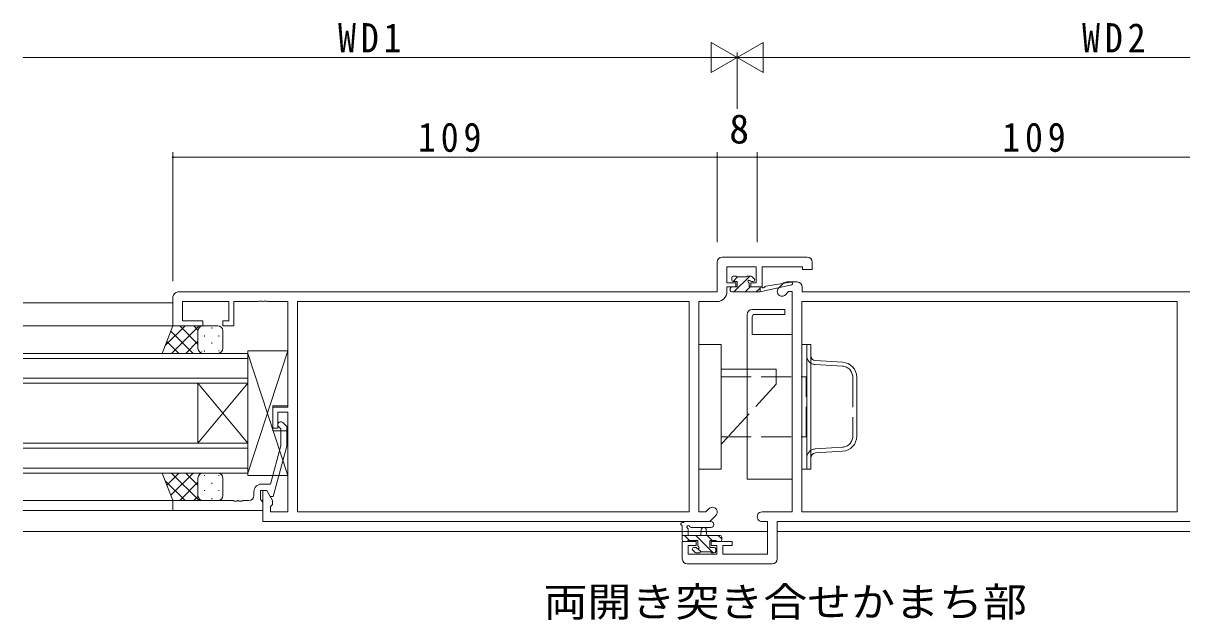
# Model space of a CAD drawing. Units: millimetres, scale not verified. Extents: x -841 to 292, y -594 to 212.
# Drawn here: x -165.8 to 66.3, y -121.4 to -1.8 of the extents above; entities that cross this region are included whole.
import ezdxf
from ezdxf.enums import TextEntityAlignment as Align

# ---------------------------------------------------------------- set-up
doc = ezdxf.new("R2010")
doc.units = ezdxf.units.MM
doc.header["$LTSCALE"] = 2
doc.linetypes.add('DASHED3', pattern=[4, 3, -1])
doc.layers.add('0-2_USER1', color=7, linetype='Continuous')
for name, color, linetype, lineweight in [('0-3_YKK_11', 7, 'Continuous', 9), ('0-4_YKK_12', 2, 'Continuous', 9), ('0-5_YKK_13', 4, 'Continuous', 9), ('0-6_YKK_D', 6, 'Continuous', 9)]:
    doc.layers.add(name, color=color, linetype=linetype, lineweight=lineweight)
doc.styles.add('ＭＳ ゴシック', font='')
doc.styles.get('ＭＳ ゴシック').set_extended_font_data('MS Gothic')

msp = doc.modelspace()

# ---------------------------------------------------------------- linework, layer by layer
at = {"layer": '0-3_YKK_11'}
for p, q in [((-8.76, -48.706), (-25.76, -48.706)), ((-26.76, -49.706), (-26.76, -55.707)), ((-24.83, -50.636), (-18.96, -50.636)), ((-24.83, -53.906), (-24.83, -50.636)), ((-18.96, -50.636), (-18.96, -53.906)), ((-17.76, -50.636), (-9.69, -50.636)), ((-17.76, -54.707), (-17.76, -50.636)), ((-9.69, -50.636), (-9.69, -51.206)), ((-7.76, -51.206), (-7.76, -49.706)), ((-9.69, -51.206), (-7.76, -51.206)), ((-23.06, -53.906), (-24.83, -53.906)), ((-24.83, -54.707), (-23.06, -54.707)), ((-24.83, -55.636), (-24.83, -54.707)), ((-23.06, -54.707), (-23.06, -53.906)), ((-20.06, -53.906), (-20.06, -54.707)), ((-18.96, -53.906), (-20.06, -53.906)), ((-20.06, -54.707), (-17.76, -54.707)), ((-14.477, -54.924), (-13.553, -53.999)), ((-12.461, -55.636), (-13.113, -56.289)), ((-12.846, -53.706), (-10.76, -53.706)), ((-11.76, -55.636), (-12.461, -55.636)), ((-11.76, -99.776), (-11.76, -55.636)), ((-9.76, -54.707), (-9.76, -55.707)), ((-135.76, -56.706), (-135.76, -62.506)), ((-26.76, -55.707), (-134.76, -55.707)), ((-133.83, -57.636), (-124.56, -57.636)), ((-133.83, -61.506), (-133.83, -57.636)), ((-124.56, -57.636), (-124.56, -61.506)), ((-123.56, -57.636), (-118.718, -57.636)), ((-123.56, -62.506), (-123.56, -57.636)), ((-118.718, -57.636), (-118.535, -57.516)), ((-118.535, -57.516), (-117.985, -57.516)), ((-117.985, -57.516), (-117.802, -57.636)), ((-117.802, -57.636), (-117.718, -57.636)), ((-117.718, -57.636), (-117.535, -57.516)), ((-117.535, -57.516), (-116.985, -57.516)), ((-116.985, -57.516), (-116.802, -57.636)), ((-116.802, -57.636), (-112.76, -57.636)), ((-112.76, -57.636), (-112.76, -78.807)), ((-32.39, -57.636), (-110.83, -57.636)), ((-110.83, -57.636), (-110.83, -99.776)), ((-32.39, -57.636), (-110.83, -57.636)), ((-32.39, -99.776), (-32.39, -57.636)), ((-30.46, -57.636), (-26.83, -57.636)), ((-30.46, -99.776), (-30.46, -57.636)), ((65.31, -57.636), (-9.83, -57.636)), ((-9.83, -57.636), (-9.83, -99.776)), ((65.31, -57.636), (-9.83, -57.636)), ((-9.76, -55.707), (89.24, -55.707)), ((65.31, -99.776), (65.31, -57.636)), ((-135.76, -62.506), (-129.76, -62.506)), ((-129.76, -61.506), (-133.83, -61.506)), ((-129.76, -62.506), (-129.76, -61.506)), ((-125.76, -61.506), (-125.76, -62.506)), ((-124.56, -61.506), (-125.76, -61.506)), ((-125.76, -62.506), (-123.56, -62.506)), ((-115.76, -78.807), (-115.76, -83.006)), ((-112.76, -78.807), (-115.76, -78.807)), ((-114.76, -79.807), (-112.76, -79.807)), ((-114.76, -83.006), (-114.76, -79.807)), ((-112.76, -79.807), (-112.76, -99.776)), ((-115.76, -83.006), (-114.76, -83.006)), ((-114.16, -83.155), (-114.584, -82.731)), ((-114.16, -86.445), (-114.16, -83.155)), ((-113.736, -81.882), (-112.96, -82.658)), ((-112.96, -82.658), (-112.96, -86.603)), ((-116.24, -94.207), (-114.16, -86.445)), ((-112.96, -86.603), (-115.667, -96.706)), ((-118.06, -94.207), (-116.24, -94.207)), ((-119.56, -96.506), (-119.56, -95.706)), ((-118.26, -95.506), (-118.26, -97.306)), ((-116.96, -95.506), (-118.26, -95.506)), ((-118.26, -97.306), (-118.06, -97.506)), ((-117.76, -95.506), (-117.76, -101.707)), ((-116.96, -95.506), (-117.76, -95.506)), ((-115.83, -97.464), (-116.96, -95.506)), ((-116.267, -96.706), (-116.96, -95.506)), ((-115.667, -96.706), (-116.267, -96.706)), ((-135.76, -97.506), (-123.718, -97.506)), ((-135.76, -99.506), (-135.76, -97.506)), ((-117.76, -99.506), (-135.76, -99.506)), ((-123.718, -97.506), (-123.535, -97.626)), ((-123.535, -97.626), (-122.985, -97.626)), ((-122.985, -97.626), (-122.802, -97.506)), ((-122.802, -97.506), (-122.718, -97.506)), ((-122.718, -97.506), (-122.535, -97.626)), ((-122.535, -97.626), (-121.985, -97.626)), ((-121.985, -97.626), (-121.802, -97.506)), ((-121.802, -97.506), (-120.56, -97.506)), ((-118.06, -97.506), (-117.76, -97.806)), ((-117.76, -97.806), (-117.76, -99.506)), ((-116.26, -98.707), (-115.83, -98.276)), ((-116.26, -99.776), (-116.26, -98.707)), ((-115.83, -98.276), (-115.83, -97.464)), ((-28.407, -99.124), (-29.059, -99.776)), ((-117.76, -101.707), (-28.26, -101.707)), ((-112.76, -99.776), (-116.26, -99.776)), ((-110.83, -99.776), (-32.39, -99.776)), ((-29.059, -99.776), (-30.46, -99.776)), ((-28.26, -101.707), (-27.043, -100.489)), ((-17.795, -99.776), (-11.76, -99.776)), ((-16.69, -101.707), (-17.795, -101.707)), ((-16.69, -108.276), (-16.69, -101.707)), ((-14.76, -101.707), (-14.76, -109.207)), ((72.24, -101.707), (-14.76, -101.707)), ((-9.83, -99.776), (65.31, -99.776)), ((-33.76, -105.706), (-30.96, -105.706)), ((-33.76, -109.207), (-33.76, -105.706)), ((-32.56, -106.506), (-32.56, -108.276)), ((-30.96, -106.506), (-32.56, -106.506)), ((-30.96, -105.706), (-30.96, -106.506)), ((-27.96, -105.706), (-23.76, -105.706)), ((-27.96, -106.506), (-27.96, -105.706)), ((-26.86, -106.506), (-27.96, -106.506)), ((-26.86, -108.276), (-26.86, -106.506)), ((-25.66, -106.506), (-25.66, -108.276)), ((-23.76, -106.506), (-25.66, -106.506)), ((-23.76, -105.706), (-23.76, -106.506)), ((-32.56, -108.276), (-26.86, -108.276)), ((-25.66, -108.276), (-16.69, -108.276)), ((-15.76, -110.206), (-32.76, -110.206))]:
    msp.add_line(p, q, dxfattribs=at)
for centre, radius, start, end in [((-25.76, -49.706), 1, 90, 179.99998), ((-8.76, -49.706), 1, 0, 89.99998), ((-26.83, -55.636), 2, 270, 359.99998), ((-13.795, -55.606), 0.965, 134.99998, 315), ((-12.846, -54.707), 1, 89.99997, 134.99997), ((-10.76, -54.707), 1, 0, 89.99998), ((-134.76, -56.706), 1, 90, 179.99998), ((-114.16, -82.306), 0.6, 44.99998, 225), ((-118.06, -95.706), 1.5, 90, 179.99998), ((-120.56, -96.506), 1, 270, 359.99998), ((-27.725, -99.807), 0.965, 314.99998, 135), ((-17.795, -100.741), 0.965, 89.99998, 270), ((-32.76, -109.207), 1, 180, 269.99998), ((-15.76, -109.207), 1, 270, 359.99998)]:
    msp.add_arc(centre, radius, start, end, dxfattribs=at)
at = {"layer": '0-4_YKK_12'}
for p, q in [((-135.76, -57.906), (-165.76, -57.906)), ((-165.76, -62.506), (-135.26, -62.506)), ((-125.46, -62.506), (-124.06, -62.506)), ((-120.76, -68.006), (-165.76, -68.006)), ((-165.76, -69.006), (-120.76, -69.006)), ((-120.76, -74.006), (-120.76, -68.006)), ((-120.76, -73.006), (-165.76, -73.006)), ((-165.76, -74.006), (-120.76, -74.006)), ((-120.76, -86.006), (-130.76, -74.006)), ((-120.76, -74.006), (-130.76, -86.006)), ((-130.76, -74.006), (-130.76, -86.006)), ((-120.76, -74.006), (-120.76, -86.006)), ((-120.76, -86.006), (-165.76, -86.006)), ((-165.76, -87.007), (-120.76, -87.007)), ((-120.76, -92.006), (-120.76, -86.006)), ((-120.76, -91.006), (-165.76, -91.006)), ((-165.76, -92.006), (-120.76, -92.006)), ((-165.76, -97.506), (-135.76, -97.506)), ((-135.46, -99.506), (-165.76, -99.506)), ((-16.69, -103.706), (-165.76, -103.706)), ((120.24, -103.706), (-14.76, -103.706))]:
    msp.add_line(p, q, dxfattribs=at)
at = {"layer": '0-5_YKK_13'}
for p, q in [((-23.86, -53.307), (-23.86, -52.807)), ((-23.585, -53.605), (-22.686, -52.706)), ((-23.56, -52.506), (-23.06, -52.506)), ((-23.441, -55.707), (-20.241, -52.506)), ((-22.86, -52.706), (-20.86, -52.706)), ((-20.66, -52.506), (-20.06, -52.506)), ((-19.848, -52.594), (-19.348, -53.094)), ((-24.16, -55.407), (-24.16, -55.006)), ((-23.86, -54.707), (-22.76, -54.707)), ((-22.76, -53.606), (-23.56, -53.606)), ((-22.76, -54.707), (-22.76, -53.606)), ((-21.196, -55.707), (-20.196, -54.707)), ((-20.36, -54.067), (-20.36, -54.707)), ((-20.36, -54.707), (-18.162, -54.707)), ((-19.56, -53.606), (-19.899, -53.606)), ((-18.951, -55.707), (-18.162, -54.917)), ((-18.162, -55.707), (-11.896, -54.299)), ((-18.162, -54.707), (-18.075, -54.692)), ((-18.162, -55.707), (-18.162, -54.707)), ((-17.049, -54.526), (-12.01, -53.71)), ((-23.86, -55.707), (-18.162, -55.707)), ((-20.759, -93.206), (-20.759, -60.206)), ((-19.759, -59.206), (-13.259, -59.206)), ((-13.259, -60.206), (-19.259, -60.206)), ((-13.259, -59.206), (-13.259, -60.206)), ((-137.903, -68.006), (-135.76, -62.506)), ((-133.351, -62.506), (-137.297, -66.453)), ((-130.523, -62.506), (-136.023, -68.006)), ((-135.76, -62.506), (-129.76, -62.506)), ((-130.76, -66.164), (-134.417, -62.506)), ((-130.76, -63.335), (-131.589, -62.506)), ((-129.76, -62.506), (-126.76, -62.506)), ((-19.759, -60.706), (-19.759, -64.206)), ((-131.746, -68.006), (-136.176, -63.576)), ((-130.76, -67.006), (-130.76, -63.506)), ((-130.76, -63.506), (-130.76, -67.006)), ((-129.426, -64.625), (-129.426, -64.425)), ((-128.011, -63.01), (-128.011, -62.81)), ((-126.596, -64.625), (-126.596, -64.425)), ((-125.76, -67.006), (-125.76, -63.506)), ((-19.759, -64.206), (-11.759, -64.206)), ((-134.574, -68.006), (-136.97, -65.611)), ((-130.76, -65.572), (-133.194, -68.006)), ((-128.011, -66.04), (-128.011, -65.84)), ((-30.46, -66.206), (-25.96, -66.206)), ((-30.46, -66.206), (-30.46, -91.206)), ((-25.96, -66.206), (-25.96, -91.206)), ((-9.83, -66.206), (-9.83, -91.206)), ((-8.83, -66.206), (-8.03, -66.206)), ((-8.83, -91.206), (-8.83, -66.206)), ((-8.03, -91.206), (-8.03, -66.206)), ((-137.903, -68.007), (-129.76, -68.006)), ((-129.948, -67.589), (-129.966, -67.606)), ((-129.76, -68.006), (-126.76, -68.006)), ((-129.426, -67.606), (-129.426, -67.455)), ((-126.596, -67.593), (-126.596, -67.455)), ((-112.76, -67.506), (-120.76, -92.006)), ((-120.76, -67.506), (-112.76, -67.506)), ((-120.76, -92.506), (-120.76, -67.506)), ((-120.76, -68.007), (-112.76, -92.506)), ((-120.76, -92.006), (-120.76, -68.007)), ((-112.76, -67.506), (-112.76, -78.506)), ((-7.089, -69.461), (-1.652, -69.784)), ((-14.96, -71.206), (-25.96, -71.206)), ((-14.96, -72.706), (-14.96, -71.206)), ((1.17, -72.779), (1.17, -84.633)), ((-115.76, -78.506), (-115.76, -83.506)), ((-112.76, -78.506), (-115.76, -78.506)), ((-115.76, -83.506), (-112.76, -83.506)), ((-112.76, -83.506), (-112.76, -92.506)), ((-24.585, -84.706), (-25.96, -86.206)), ((-1.652, -87.628), (-7.089, -87.952)), ((-137.903, -92.006), (-129.76, -92.006)), ((-137.903, -92.006), (-135.76, -97.506)), ((-134.574, -92.006), (-136.97, -94.402)), ((-131.746, -92.006), (-136.176, -96.437)), ((-130.523, -97.506), (-136.023, -92.006)), ((-130.76, -94.441), (-133.194, -92.006)), ((-129.948, -92.424), (-129.966, -92.406)), ((-129.76, -92.006), (-126.76, -92.006)), ((-129.426, -92.406), (-129.426, -92.558)), ((-126.596, -92.42), (-126.596, -92.558)), ((-112.76, -92.506), (-120.76, -92.506)), ((-30.46, -91.206), (-25.96, -91.206)), ((-9.83, -91.206), (-8.83, -91.206)), ((-8.83, -91.206), (-8.03, -91.206)), ((-133.351, -97.506), (-137.297, -93.56)), ((-130.76, -93.849), (-134.417, -97.506)), ((-130.76, -93.006), (-130.76, -96.506)), ((-130.76, -96.506), (-130.76, -93.406)), ((-128.011, -93.973), (-128.011, -94.173)), ((-125.76, -93.006), (-125.76, -96.506)), ((-130.76, -96.678), (-131.589, -97.506)), ((-129.426, -95.388), (-129.426, -95.588)), ((-128.011, -97.003), (-128.011, -97.203)), ((-126.596, -95.388), (-126.596, -95.588)), ((-135.76, -97.506), (-129.76, -97.506)), ((-129.76, -97.506), (-126.76, -97.506)), ((-28.033, -101.707), (-33.196, -101.707)), ((-33.761, -105.406), (-33.761, -102.726)), ((-32.561, -103.326), (-32.561, -104.507)), ((-28.033, -102.906), (-31.995, -102.909)), ((-30.061, -104.507), (-29.959, -103.362)), ((-28.861, -104.507), (-28.963, -103.362)), ((-33.761, -104.507), (-26.161, -104.507)), ((-32.861, -105.706), (-33.461, -105.706)), ((-33.296, -104.507), (-32.296, -105.507)), ((-30.661, -105.507), (-32.661, -105.507)), ((-31.051, -104.507), (-27.551, -108.007)), ((-30.661, -106.446), (-30.661, -105.507)), ((-28.806, -104.507), (-27.806, -105.507)), ((-28.261, -105.507), (-28.261, -106.907)), ((-26.962, -105.507), (-28.261, -105.507)), ((-26.161, -105.706), (-26.762, -105.706)), ((-26.561, -104.507), (-25.861, -105.206)), ((-25.861, -104.806), (-25.861, -105.406)), ((-31.174, -107.919), (-31.674, -107.419)), ((-31.461, -106.907), (-31.122, -106.907)), ((-30.361, -108.007), (-30.961, -108.007)), ((-30.646, -107.156), (-29.996, -107.806)), ((-28.061, -107.806), (-30.161, -107.806)), ((-28.261, -106.907), (-27.361, -106.907)), ((-27.361, -108.007), (-27.861, -108.007)), ((-27.061, -107.206), (-27.061, -107.707))]:
    msp.add_line(p, q, dxfattribs=at)
at = {"layer": '0-5_YKK_13', "linetype": 'DASHED3'}
for p, q in [((-7.137, -70.259), (-1.699, -70.583)), ((-25.96, -72.706), (-8.96, -72.706)), ((-14.96, -74.206), (-24.585, -84.706)), ((-14.96, -74.206), (-14.96, -72.706)), ((-8.96, -84.706), (-8.96, -72.706)), ((0.37, -72.779), (0.37, -84.633)), ((-25.96, -84.706), (-8.96, -84.706)), ((-1.699, -86.829), (-7.137, -87.153))]:
    msp.add_line(p, q, dxfattribs=at)
at = {"layer": '0-5_YKK_13'}
for points in [[(-11.759, -64.206), (-11.759, -93.206), (-20.759, -93.206)], [(-9.83, -66.206), (-8.83, -66.206), (-8.83, -91.206)]]:
    msp.add_lwpolyline(points, dxfattribs=at)
for centre, radius, start, end in [((-23.56, -52.807), 0.3, 90, 180), ((-23.56, -53.307), 0.3, 180, 270), ((-23.06, -52.706), 0.2, 0, 90), ((-20.66, -52.706), 0.2, 90, 180), ((-20.36, -53.606), 0.25, 33.05573, 236.94426), ((-20.06, -52.807), 0.3, 45, 90), ((-19.56, -53.307), 0.3, 270, 45), ((-23.86, -55.006), 0.3, 90, 180), ((-23.86, -55.407), 0.3, 180, 270), ((-20.66, -54.067), 0.3, 0, 56.94426), ((-19.899, -53.307), 0.3, 213.05573, 270), ((-18.027, -54.989), 0.3, 39.19753, 99.19753), ((-17.562, -54.609), 0.3, 219.19753, 339.19753), ((-17.001, -54.822), 0.3, 99.19753, 159.19753), ((-11.962, -54.006), 0.3, 282.65862, 99.19753), ((-19.759, -60.206), 1, 90, 180), ((-19.259, -60.706), 0.5, 90, 180), ((-129.76, -63.506), 1, 90, 180), ((-126.76, -63.506), 1, 0, 90), ((-129.76, -67.006), 1, 180, 270), ((-126.76, -67.006), 1, 270, 0), ((-7.03, -68.462), 1, 180, 266.59355), ((-1.83, -72.779), 3, 0, 86.59355), ((-1.83, -84.633), 3, 273.40643, 0), ((-7.03, -88.95), 1, 93.40643, 180), ((-129.76, -93.006), 1, 90, 180), ((-126.76, -93.006), 1, 0, 90), ((-129.76, -96.506), 1, 180, 270), ((-126.76, -96.506), 1, 270, 0), ((-33.761, -102.207), 0.3, 79.47121, 239.99998), ((-33.652, -101.617), 0.3, 259.47121, 319.47121), ((-33.196, -102.006), 0.3, 90, 139.47121), ((-28.034, -102.306), 0.6, 270.04022, 90.04022), ((-34.061, -102.726), 0.3, 0, 60), ((-32.561, -102.806), 0.3, 19.18974, 239.99998), ((-32.861, -103.326), 0.3, 0, 60), ((-31.995, -102.609), 0.3, 199.18974, 270.04022), ((-29.462, -103.407), 0.5, 5.09206, 174.90793), ((-33.461, -105.406), 0.3, 180, 270), ((-32.861, -105.507), 0.2, 270, 0), ((-30.661, -106.907), 0.25, 213.05573, 56.94426), ((-30.361, -106.446), 0.3, 180, 236.94426), ((-26.762, -105.507), 0.2, 180, 270), ((-26.161, -104.806), 0.3, 0, 90), ((-26.161, -105.406), 0.3, 270, 0), ((-31.461, -107.206), 0.3, 90, 225), ((-30.961, -107.707), 0.3, 225, 270), ((-31.122, -107.206), 0.3, 33.05573, 90), ((-30.361, -107.806), 0.2, 270, 0), ((-27.861, -107.806), 0.2, 180, 270), ((-27.361, -107.206), 0.3, 0, 90), ((-27.361, -107.707), 0.3, 270, 0)]:
    msp.add_arc(centre, radius, start, end, dxfattribs=at)
at = {"layer": '0-5_YKK_13', "linetype": 'DASHED3'}
for centre, radius, start, end in [((-7.03, -68.462), 1.8, 180, 266.59355), ((-1.83, -72.779), 2.2, 0, 86.59355), ((-1.83, -84.633), 2.2, 273.40643, 0), ((-7.03, -88.95), 1.8, 93.40643, 180)]:
    msp.add_arc(centre, radius, start, end, dxfattribs=at)
at = {"layer": '0-6_YKK_D'}
for p, q in [((-27.956, -5.706), (-27.956, -11.707)), ((-22.76, -8.706), (-27.956, -5.706)), ((-22.76, -8.706), (-17.564, -5.706)), ((-17.564, -11.707), (-17.564, -5.706)), ((-28.76, -8.706), (-165.76, -8.706)), ((-22.76, -8.706), (-33.152, -8.706)), ((-22.76, -8.706), (-27.956, -11.707)), ((-22.76, -18.984), (-22.76, -7.706)), ((-22.76, -18.984), (-22.76, -7.706)), ((-22.76, -8.706), (-12.368, -8.706)), ((-22.76, -8.706), (-17.564, -11.707)), ((-16.76, -8.706), (120.24, -8.706)), ((-135.76, -53.535), (-135.76, -27.707)), ((-26.76, -45.706), (-26.76, -27.707)), ((-26.76, -45.706), (-26.76, -27.707)), ((-18.76, -45.706), (-18.76, -27.707)), ((-18.76, -45.706), (-18.76, -27.707)), ((-26.76, -28.706), (-135.76, -28.706)), ((-26.76, -28.706), (-18.76, -28.706)), ((-18.76, -28.706), (90.24, -28.706))]:
    msp.add_line(p, q, dxfattribs=at)
for centre, start, end in [((-135.76, -28.706), 0, 180), ((-135.76, -28.706), 180, 0), ((-26.76, -28.706), 0, 180), ((-26.76, -28.706), 0, 180), ((-26.76, -28.706), 180, 0), ((-26.76, -28.706), 180, 0), ((-18.76, -28.706), 0, 180), ((-18.76, -28.706), 0, 180), ((-18.76, -28.706), 180, 0), ((-18.76, -28.706), 180, 0)]:
    msp.add_arc(centre, 0.106, start, end, dxfattribs=at)

# ---------------------------------------------------------------- texts
at = {"layer": '0-2_USER1', "style": 'ＭＳ ゴシック', "width": 1.1}
msp.add_text('両開き突き合せかまち部', height=5.865, dxfattribs=at).set_placement((-61.548, -122.509), align=Align.BOTTOM_LEFT)
at = {"layer": '0-6_YKK_D', "color": 7, "style": 'ＭＳ ゴシック'}
msp.add_text('8', height=5.865, dxfattribs=at).set_placement((-24.36, -27.707), align=Align.BOTTOM_LEFT)
at = {"layer": '0-6_YKK_D', "color": 7, "char_height": 5.865, "attachment_point": 7, "style": 'ＭＳ ゴシック'}
for s, insert in [('\\T1.27;\\W0.9;WD1', (-102.7, -7.706)), ('\\T1.27;\\W0.9;WD2', (46.3, -7.706)), ('\\T1.27;\\W0.9;109', (-86.7, -27.707)), ('\\T1.27;\\W0.9;109', (30.3, -27.707))]:
    msp.add_mtext(s, dxfattribs=dict(at, insert=insert))

doc.saveas('drawing.dxf')
